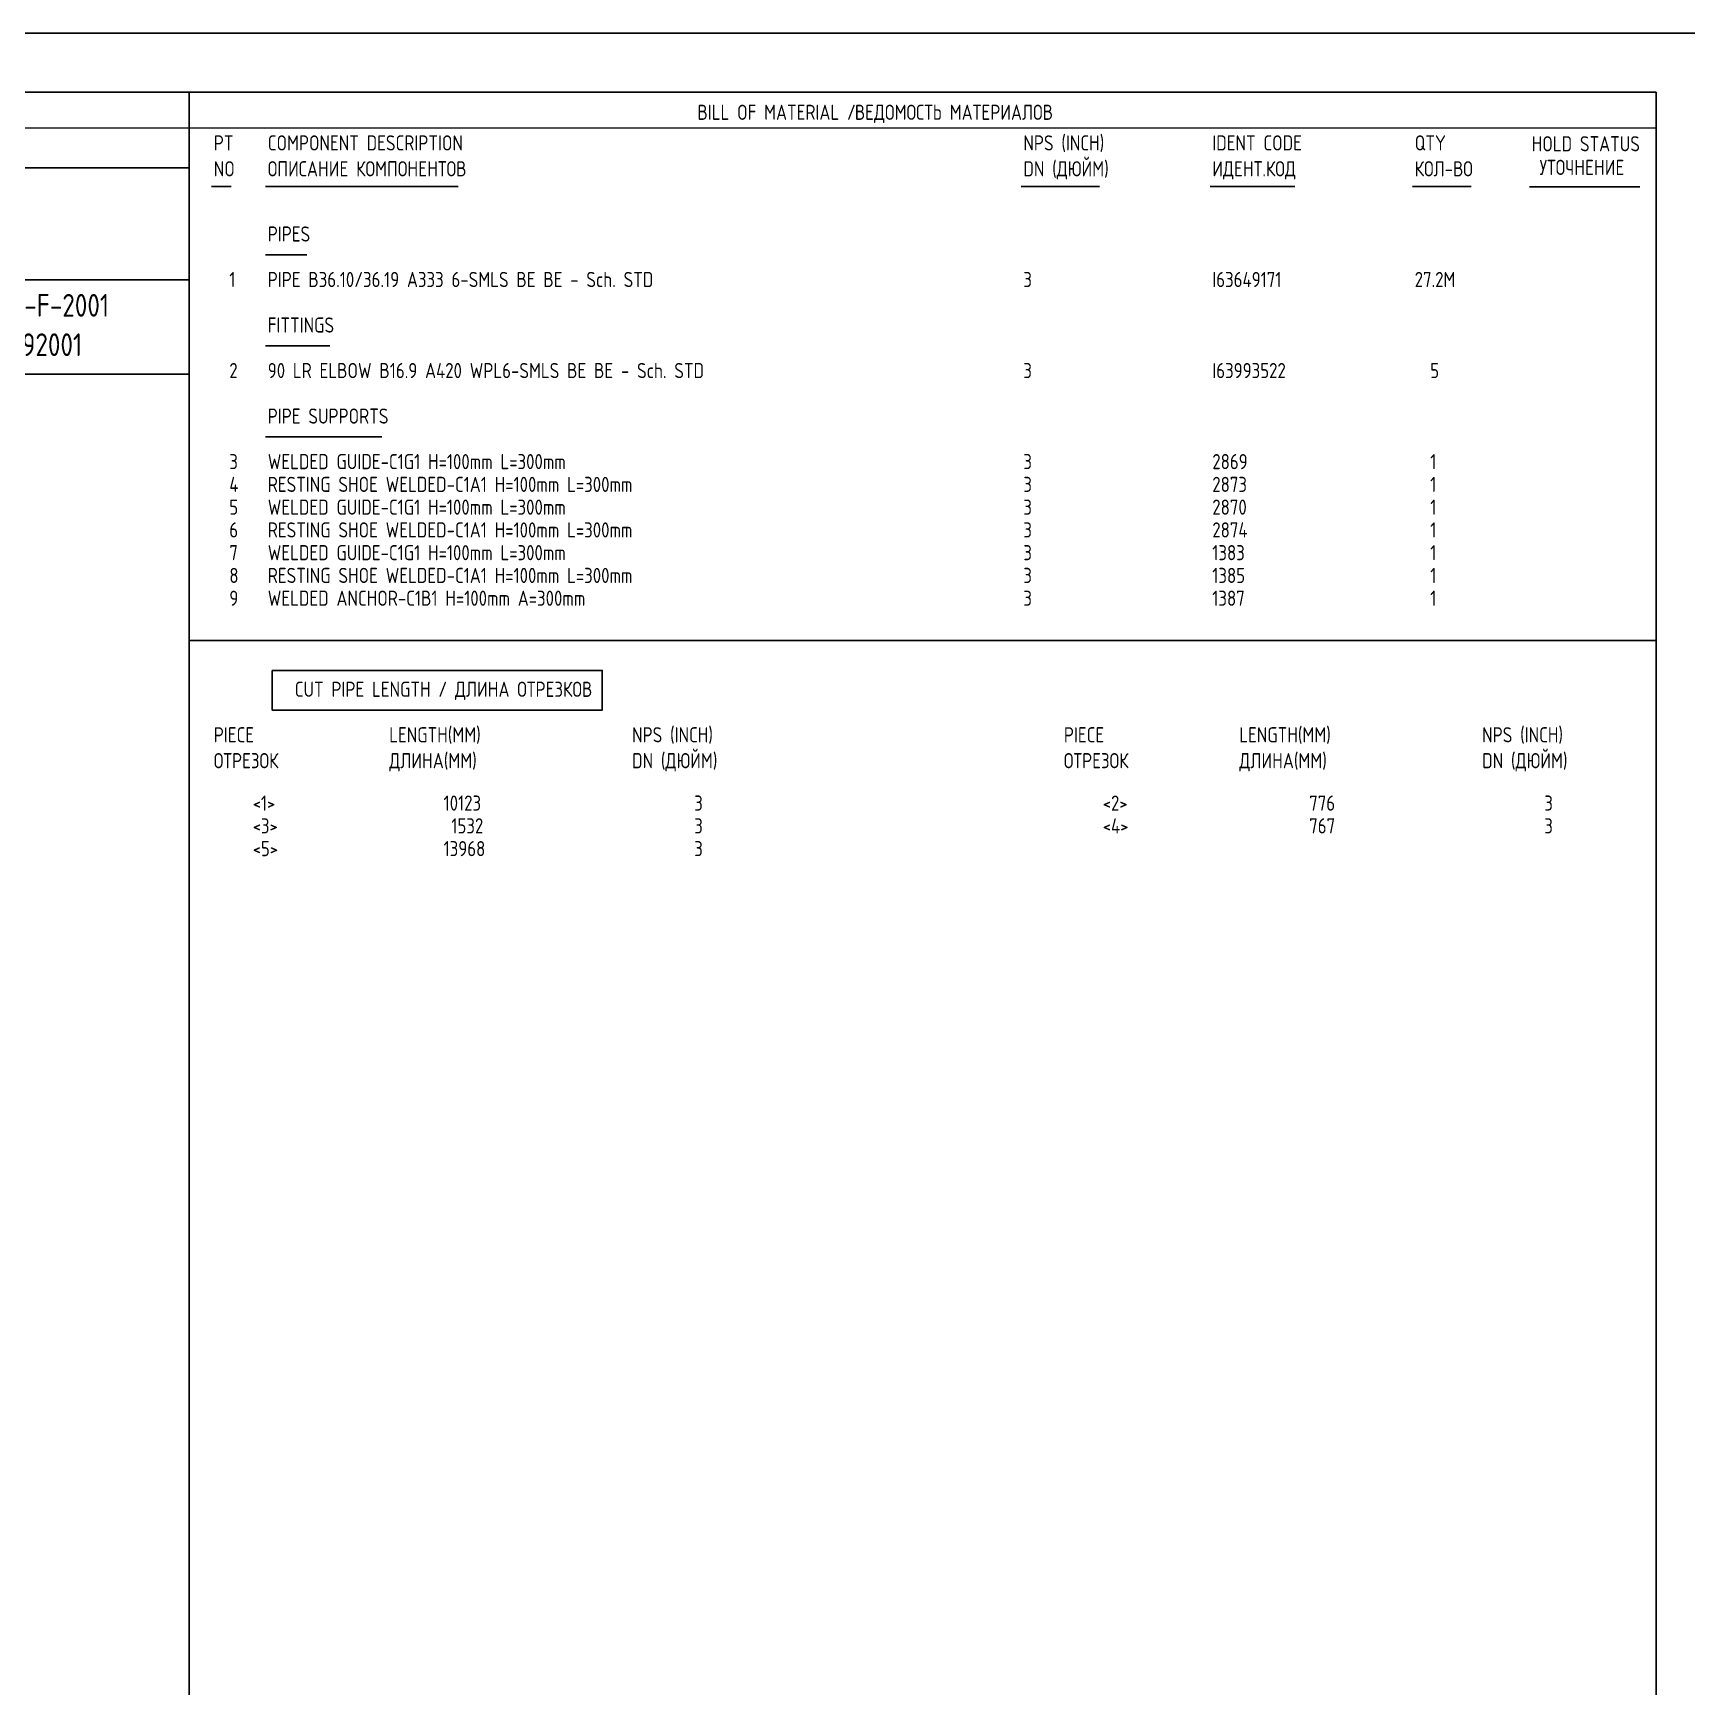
# Model space of a CAD drawing. Extents: x -1005 to 594, y -998 to 420.
# Drawn here: x 382.9 to 594, y 210 to 420 of the extents above; entities that cross this region are included whole.
import ezdxf

# ---------------------------------------------------------------- set-up
doc = ezdxf.new("R2010")
doc.units = 0
doc.styles.add('TTFN17', font='GOST type A')

msp = doc.modelspace()

# ---------------------------------------------------------------- linework, layer by layer
at = {"layer": 'GT_1', "flags": 128}
for points in [[(594, 420), (0, 420)], [(589.1, 412.5), (25.4, 412.5)], [(402.7, 412.5), (402.7, 7.5)], [(589.1, 412.5), (589.1, 7.5)], [(589.1, 408), (162.7, 407.9)], [(190.3, 402.9), (402.7, 402.9)], [(408.046, 400.531), (405.557, 400.531)], [(436.894, 400.531), (412.414, 400.531)], [(518.373, 400.531), (508.414, 400.531)], [(543.202, 400.531), (532.414, 400.531)], [(565.597, 400.531), (558.129, 400.531)], [(587, 400.5), (573, 400.5)], [(417.669, 391.854), (412.414, 391.854)], [(402.7, 388.7), (226.9, 388.7)], [(420.573, 380.289), (412.414, 380.289)], [(402.7, 376.7), (25.4, 376.7)], [(427.211, 368.724), (412.414, 368.724)], [(402.7, 342.863), (589, 342.863)], [(413.271, 339.078), (455.204, 339.078), (455.204, 334.031), (413.271, 334.031), (413.271, 339.078)]]:
    msp.add_lwpolyline(points, dxfattribs=at)

# ---------------------------------------------------------------- texts
at = {"layer": 'GT_1', "style": 'TTFN17'}
for s, height, p in [('BILL OF MATERIAL /', 1.925, (467.289, 409)), ('ВЕДОМОСТЬ МАТЕРИАЛОВ', 1.925, (487.289, 409)), ('PT', 1.925, (405.846, 405.109)), ('COMPONENT DESCRIPTION', 1.925, (412.703, 405.109)), ('NPS (INCH)', 1.925, (508.703, 405.109)), ('IDENT CODE', 1.925, (532.703, 405.109)), ('QTY', 1.925, (558.417, 405.109)), ('HOLD STATUS', 1.925, (573.289, 405)), ('NO', 1.925, (405.846, 401.822)), ('ОПИСАНИЕ КОМПОНЕНТОВ', 1.925, (412.703, 401.822)), ('DN (ДЮЙМ)', 1.925, (508.703, 401.822)), ('ИДЕНТ.КОД', 1.925, (532.703, 401.822)), ('КОЛ-ВО', 1.925, (558.417, 401.822)), ('УТОЧНЕНИЕ', 1.925, (574.289, 402)), ('PIPES', 1.925, (412.703, 393.544)), ('  1', 1.925, (405.846, 387.762)), ('PIPE B36.10/36.19 A333 6-SMLS BE BE - Sch. STD', 1.925, (412.703, 387.762)), ('3', 1.925, (508.703, 387.762)), ('I63649171', 1.925, (532.703, 387.762)), ('27.2M', 1.925, (558.417, 387.762)), ('SLN-2725-5199-25-F-2001', 2.8875, (355.433, 384)), ('FITTINGS', 1.925, (412.703, 381.98)), ('4503-VZ-DM-T51992001', 2.8875, (355.433, 379)), ('  2', 1.925, (405.846, 376.197)), ('90 LR ELBOW B16.9 A420 WPL6-SMLS BE BE - Sch. STD', 1.925, (412.703, 376.197)), ('3', 1.925, (508.703, 376.197)), ('I63993522', 1.925, (532.703, 376.197)), ('  5', 1.925, (558.417, 376.197)), ('PIPE SUPPORTS', 1.925, (412.703, 370.415)), ('  3', 1.925, (405.846, 364.633)), ('WELDED GUIDE-C1G1 H=100mm L=300mm', 1.925, (412.703, 364.633)), ('3', 1.925, (508.703, 364.633)), ('2869', 1.925, (532.703, 364.633)), ('  1', 1.925, (558.417, 364.633)), ('  4', 1.925, (405.846, 361.741)), ('RESTING SHOE WELDED-C1A1 H=100mm L=300mm', 1.925, (412.703, 361.741)), ('3', 1.925, (508.703, 361.741)), ('2873', 1.925, (532.703, 361.741)), ('  1', 1.925, (558.417, 361.741)), ('  5', 1.925, (405.846, 358.85)), ('WELDED GUIDE-C1G1 H=100mm L=300mm', 1.925, (412.703, 358.85)), ('3', 1.925, (508.703, 358.85)), ('2870', 1.925, (532.703, 358.85)), ('  1', 1.925, (558.417, 358.85)), ('  6', 1.925, (405.846, 355.959)), ('RESTING SHOE WELDED-C1A1 H=100mm L=300mm', 1.925, (412.703, 355.959)), ('3', 1.925, (508.703, 355.959)), ('2874', 1.925, (532.703, 355.959)), ('  1', 1.925, (558.417, 355.959)), ('  7', 1.925, (405.846, 353.068)), ('WELDED GUIDE-C1G1 H=100mm L=300mm', 1.925, (412.703, 353.068)), ('3', 1.925, (508.703, 353.068)), ('1383', 1.925, (532.703, 353.068)), ('  1', 1.925, (558.417, 353.068)), ('  8', 1.925, (405.846, 350.177)), ('RESTING SHOE WELDED-C1A1 H=100mm L=300mm', 1.925, (412.703, 350.177)), ('3', 1.925, (508.703, 350.177)), ('1385', 1.925, (532.703, 350.177)), ('  1', 1.925, (558.417, 350.177)), ('  9', 1.925, (405.846, 347.286)), ('WELDED ANCHOR-C1B1 H=100mm A=300mm', 1.925, (412.703, 347.286)), ('3', 1.925, (508.703, 347.286)), ('1387', 1.925, (532.703, 347.286)), ('  1', 1.925, (558.417, 347.286)), ('CUT PIPE LENGTH / ДЛИНА ОТРЕЗКОВ', 1.925, (416.132, 335.721)), ('PIECE', 1.925, (405.846, 329.939)), ('LENGTH(MM)', 1.925, (428.132, 329.939)), ('NPS (INCH)', 1.925, (458.989, 329.939)), ('PIECE', 1.925, (513.846, 329.939)), ('LENGTH(MM)', 1.925, (536.132, 329.939)), ('NPS (INCH)', 1.925, (566.989, 329.939)), ('ОТРЕЗОК', 1.925, (405.846, 326.652)), ('ДЛИНА(MM)', 1.925, (428.132, 326.652)), ('DN (ДЮЙМ)', 1.925, (458.989, 326.652)), ('ОТРЕЗОК', 1.925, (513.846, 326.652)), ('ДЛИНА(MM)', 1.925, (536.132, 326.652)), ('DN (ДЮЙМ)', 1.925, (566.989, 326.652)), ('     <1>', 1.925, (405.846, 321.265)), ('       10123', 1.925, (428.132, 321.265)), ('        3', 1.925, (458.989, 321.265)), ('     <2>', 1.925, (513.846, 321.265)), ('         776', 1.925, (536.132, 321.265)), ('        3', 1.925, (566.989, 321.265)), ('     <3>', 1.925, (405.846, 318.374)), ('        1532', 1.925, (428.132, 318.374)), ('        3', 1.925, (458.989, 318.374)), ('     <4>', 1.925, (513.846, 318.374)), ('         767', 1.925, (536.132, 318.374)), ('        3', 1.925, (566.989, 318.374)), ('     <5>', 1.925, (405.846, 315.483)), ('       13968', 1.925, (428.132, 315.483)), ('        3', 1.925, (458.989, 315.483))]:
    msp.add_text(s, height=height, dxfattribs=at).set_placement(p)

doc.saveas('drawing.dxf')
